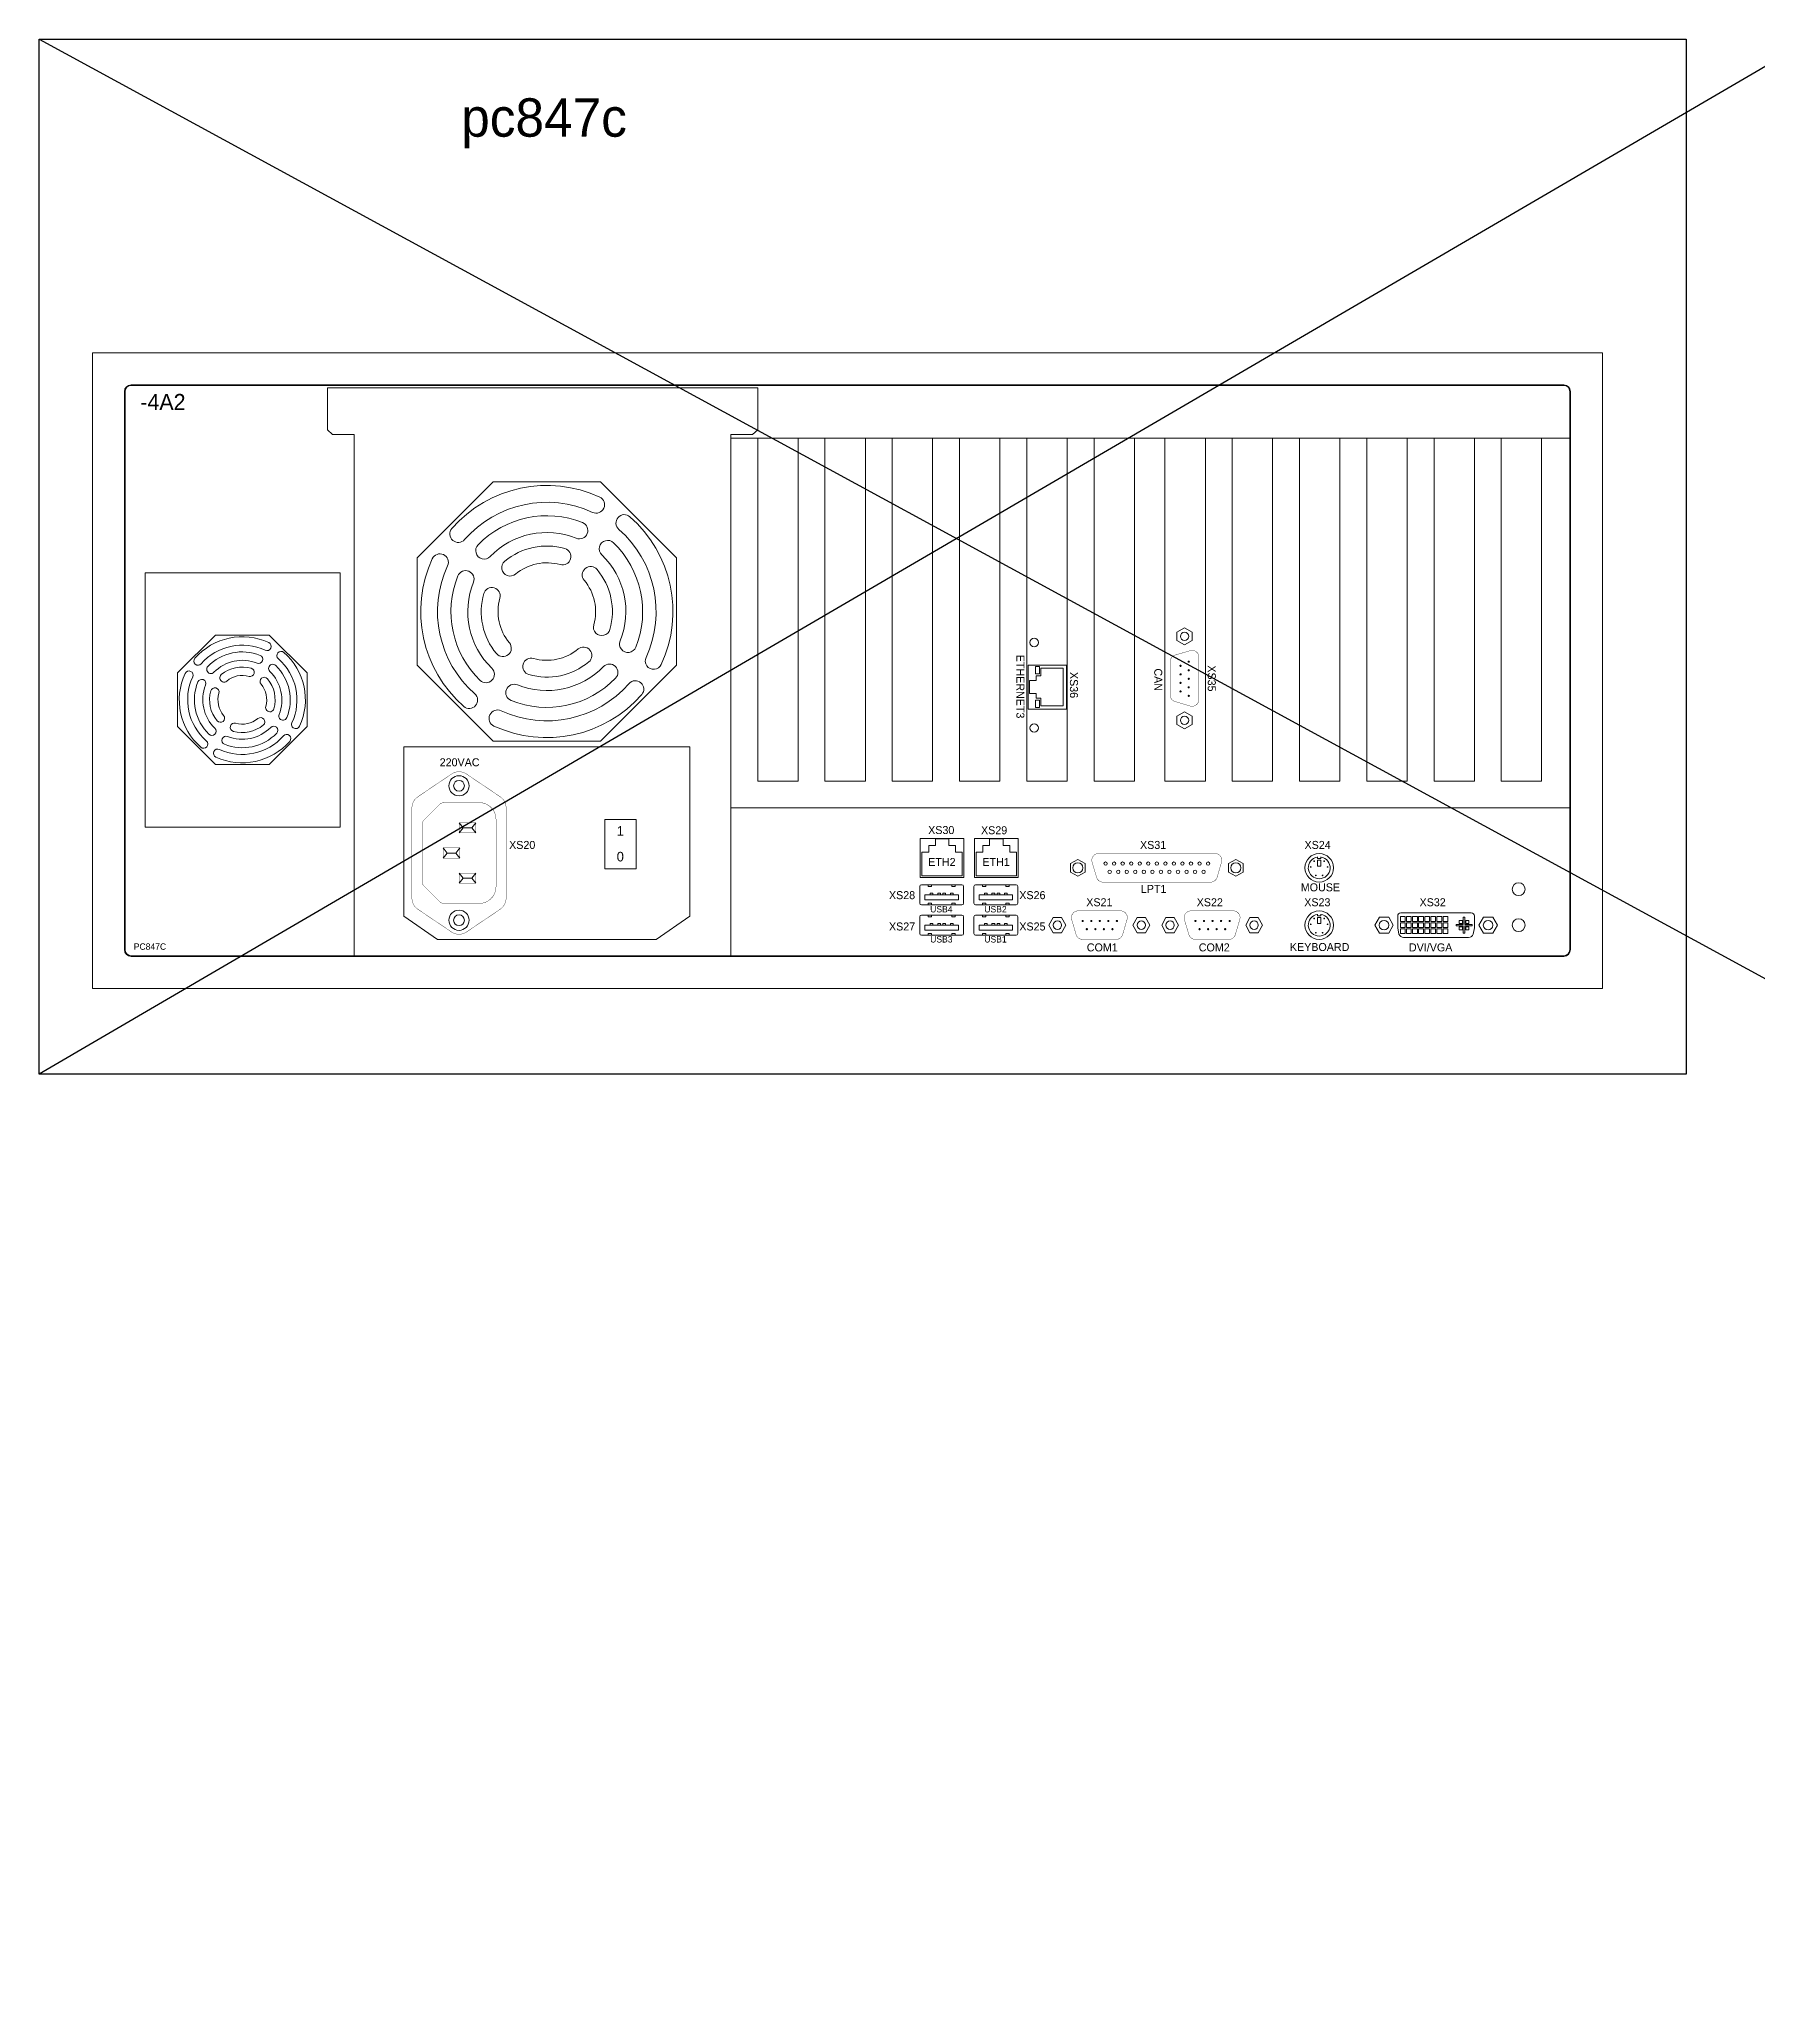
# Model space of a CAD drawing. Extents: x -2364 to 9601, y -871 to 1549.
# Drawn here: x 85 to 622, y 557 to 1168 of the extents above; entities that cross this region are included whole.
import ezdxf

# ---------------------------------------------------------------- set-up
doc = ezdxf.new("R2010")
doc.units = 0
doc.layers.get('0').update_dxf_attribs({"linetype": 'CONTINUOUS'})
doc.layers.add('NRS', color=1, linetype='CONTINUOUS')

msp = doc.modelspace()

# ---------------------------------------------------------------- linework, layer by layer
for p, q in [((85.46796, 1167.56947), (1206.3206, 557.15968)), ((633.49061, 1164.19234), (85.46796, 844.19197))]:
    msp.add_line(p, q)
at = {"color": 7, "lineweight": 13}
for p, q in [((112.10787, 1057.44579), (112.10787, 883.09457)), ((112.10787, 1057.44579), (112.10787, 1056.31919)), ((112.31793, 1057.44579), (112.31793, 883.09457)), ((561.63995, 1059.54641), (114.20849, 1059.54641)), ((561.63995, 1059.33635), (114.20849, 1059.33635)), ((175.51661, 1045.52842), (175.51661, 1058.63227)), ((175.51661, 1058.63227), (309.90512, 1058.63227)), ((309.90512, 1045.52842), (309.90512, 1058.63227)), ((563.5305, 883.09457), (563.5305, 1057.44579)), ((563.74057, 883.09457), (563.74057, 1057.44579)), ((177.09464, 1043.99306), (175.51661, 1045.52842)), ((183.91233, 1043.99306), (177.09464, 1043.99306)), ((183.91233, 1043.99306), (183.91233, 881.20401)), ((301.5094, 1042.90256), (301.5094, 1043.99306)), ((301.5094, 1043.99306), (308.32709, 1043.99306)), ((308.32709, 1043.99306), (309.90512, 1045.52842)), ((301.5094, 1042.90256), (563.5305, 1042.90256)), ((301.5094, 1042.90256), (301.5094, 935.77108)), ((301.5094, 1042.90256), (301.5094, 935.77108)), ((301.5094, 1042.90256), (301.5094, 881.20401)), ((309.91187, 1042.90256), (309.91187, 935.77108)), ((322.51557, 1042.90256), (322.51557, 935.77108)), ((322.51557, 1042.90256), (322.51557, 935.77108)), ((330.91804, 1042.90256), (330.91804, 935.77108)), ((343.52174, 1042.90256), (343.52174, 935.77108)), ((343.52174, 1042.90256), (343.52174, 935.77108)), ((351.92421, 1042.90256), (351.92421, 935.77108)), ((364.52791, 1042.90256), (364.52791, 935.77108)), ((364.52791, 1042.90256), (364.52791, 935.77108)), ((372.93038, 1042.90256), (372.93038, 935.77108)), ((539.48246, 1042.90256), (380.13577, 1042.90256)), ((385.53409, 1042.90256), (385.53409, 935.77108)), ((385.53409, 1042.90256), (385.53409, 935.77108)), ((393.93655, 1042.90256), (393.93655, 935.77108)), ((406.54026, 1042.90256), (406.54026, 935.77108)), ((406.54026, 1042.90256), (406.54026, 935.77108)), ((414.94273, 1042.90256), (414.94273, 935.77108)), ((427.54643, 1042.90256), (427.54643, 935.77108)), ((427.54643, 1042.90256), (427.54643, 935.77108)), ((437.1016, 1042.90256), (437.1016, 935.77108)), ((437.1016, 1042.90256), (437.1016, 935.77108)), ((449.70531, 1042.90256), (449.70531, 935.77108)), ((449.70531, 1042.90256), (449.70531, 935.77108)), ((449.70531, 1042.90256), (449.70531, 935.77108)), ((449.70531, 1042.90256), (449.70531, 935.77108)), ((458.10778, 1042.90256), (458.10778, 935.77108)), ((470.71148, 1042.90256), (470.71148, 935.77108)), ((470.71148, 1042.90256), (470.71148, 935.77108)), ((479.11395, 1042.90256), (479.11395, 935.77108)), ((491.71765, 1042.90256), (491.71765, 935.77108)), ((491.71765, 1042.90256), (491.71765, 935.77108)), ((500.12012, 1042.90256), (500.12012, 935.77108)), ((512.72382, 1042.90256), (512.72382, 935.77108)), ((512.72382, 1042.90256), (512.72382, 935.77108)), ((521.12629, 1042.90256), (521.12629, 935.77108)), ((533.72999, 1042.90256), (533.72999, 935.77108)), ((542.13246, 1042.90256), (542.13246, 935.77108)), ((554.73617, 1042.90256), (554.73617, 935.77108)), ((203.5506, 1005.49066), (227.26767, 1029.20773)), ((227.26767, 1029.20773), (260.80868, 1029.20773)), ((260.80868, 1029.20773), (284.52576, 1005.49066)), ((203.5506, 971.94965), (203.5506, 1005.49066)), ((284.52576, 1005.49066), (284.52576, 971.94965)), ((440.85279, 982.28244), (443.21338, 983.59388)), ((443.21338, 983.59388), (445.57397, 982.28244)), ((128.69913, 969.53243), (140.55767, 981.39097)), ((140.55767, 981.39097), (157.32817, 981.39097)), ((157.32817, 981.39097), (169.18671, 969.53243)), ((440.85279, 979.65956), (440.85279, 982.28244)), ((443.21338, 978.34813), (440.85279, 979.65956)), ((445.57397, 979.65956), (443.21338, 978.34813)), ((445.57397, 982.28244), (445.57397, 979.65956)), ((227.26767, 948.23258), (203.5506, 971.94965)), ((284.52576, 971.94965), (260.80868, 948.23258)), ((394.32967, 972.01772), (394.32967, 958.26772)), ((406.32967, 972.01772), (394.32967, 972.01772)), ((396.62681, 969.26772), (396.62681, 971.51772)), ((396.62681, 971.51772), (397.87681, 971.51772)), ((397.87681, 971.51772), (397.87681, 969.26772)), ((398.32967, 971.01772), (398.32967, 968.64272)), ((405.32967, 971.01772), (398.32967, 971.01772)), ((405.32967, 971.01772), (405.32967, 959.26772)), ((406.32967, 972.01772), (406.32967, 958.26772)), ((128.69913, 952.76193), (128.69913, 969.53243)), ((169.18671, 969.53243), (169.18671, 952.76193)), ((394.82967, 967.14272), (394.82967, 963.14272)), ((394.82967, 967.14272), (396.82967, 967.14272)), ((397.87681, 969.26772), (396.62681, 969.26772)), ((396.82967, 968.64272), (398.32967, 968.64272)), ((396.82967, 968.64272), (396.82967, 967.14272)), ((394.82967, 963.14272), (396.82967, 963.14272)), ((397.87681, 961.01772), (396.62681, 961.01772)), ((396.62681, 961.01772), (396.62681, 958.76772)), ((396.62681, 958.76772), (397.87681, 958.76772)), ((396.82967, 963.14272), (396.82967, 961.64272)), ((396.82967, 961.64272), (398.32967, 961.64272)), ((397.87681, 958.76772), (397.87681, 961.01772)), ((398.32967, 961.64272), (398.32967, 959.26772)), ((405.32967, 959.26772), (398.32967, 959.26772)), ((140.55767, 940.90339), (128.69913, 952.76193)), ((169.18671, 952.76193), (157.32817, 940.90339)), ((406.32967, 958.26772), (394.32967, 958.26772)), ((440.85279, 956.05369), (443.21338, 957.36512)), ((440.85279, 953.43081), (440.85279, 956.05369)), ((443.21338, 952.11937), (440.85279, 953.43081)), ((443.21338, 957.36512), (445.57397, 956.05369)), ((445.57397, 953.43081), (443.21338, 952.11937)), ((445.57397, 956.05369), (445.57397, 953.43081)), ((199.40006, 893.55091), (199.40006, 946.44119)), ((288.67629, 946.44119), (199.40006, 946.44119)), ((260.80868, 948.23258), (227.26767, 948.23258)), ((288.67629, 893.55091), (288.67629, 946.44119)), ((157.32817, 940.90339), (140.55767, 940.90339)), ((322.51557, 935.77108), (309.91187, 935.77108)), ((343.52174, 935.77108), (330.91804, 935.77108)), ((364.52791, 935.77108), (351.92421, 935.77108)), ((385.53409, 935.77108), (372.93038, 935.77108)), ((406.54026, 935.77108), (393.93655, 935.77108)), ((427.54643, 935.77108), (414.94273, 935.77108)), ((449.70531, 935.77108), (437.1016, 935.77108)), ((470.71148, 935.77108), (458.10778, 935.77108)), ((491.71765, 935.77108), (479.11395, 935.77108)), ((512.72382, 935.77108), (500.12012, 935.77108)), ((533.72999, 935.77108), (521.12629, 935.77108)), ((554.73617, 935.77108), (542.13246, 935.77108)), ((216.61968, 922.73667), (217.9164, 921.1612)), ((221.87123, 922.73667), (220.57451, 921.1612)), ((563.5305, 927.36861), (301.5094, 927.36861)), ((217.9164, 921.1612), (216.61968, 919.58574)), ((220.57451, 921.1612), (217.9164, 921.1612)), ((220.57451, 921.1612), (221.87123, 919.58574)), ((360.67493, 917.83478), (360.67493, 905.63902)), ((360.67493, 917.83478), (374.32894, 917.83478)), ((363.3007, 913.51633), (363.3007, 915.61695)), ((363.3007, 915.61695), (365.40132, 915.61695)), ((365.40132, 917.71757), (369.60256, 917.71757)), ((365.40132, 915.61695), (365.40132, 917.71757)), ((369.60256, 917.71757), (369.60256, 915.61695)), ((369.60256, 915.61695), (371.70317, 915.61695)), ((371.70317, 915.61695), (371.70317, 913.51633)), ((374.32894, 905.63902), (374.32894, 917.83478)), ((377.58451, 917.83478), (377.58451, 905.63902)), ((377.58451, 917.83478), (391.23852, 917.83478)), ((380.21028, 915.61695), (382.3109, 915.61695)), ((380.21028, 913.51633), (380.21028, 915.61695)), ((382.3109, 915.61695), (382.3109, 917.71757)), ((382.3109, 917.71757), (386.51214, 917.71757)), ((386.51214, 917.71757), (386.51214, 915.61695)), ((386.51214, 915.61695), (388.61275, 915.61695)), ((388.61275, 915.61695), (388.61275, 913.51633)), ((391.23852, 905.63902), (391.23852, 917.83478)), ((211.63072, 914.85935), (212.92743, 913.28389)), ((212.92743, 913.28389), (211.63072, 911.70843)), ((215.58555, 913.28389), (212.92743, 913.28389)), ((216.88226, 914.85935), (215.58555, 913.28389)), ((215.58555, 913.28389), (216.88226, 911.70843)), ((361.20009, 906.16417), (361.20009, 913.51633)), ((361.20009, 913.51633), (363.3007, 913.51633)), ((371.70317, 913.51633), (373.80379, 913.51633)), ((373.80379, 913.51633), (373.80379, 906.16417)), ((378.10967, 913.51633), (380.21028, 913.51633)), ((378.10967, 906.16417), (378.10967, 913.51633)), ((388.61275, 913.51633), (390.71337, 913.51633)), ((390.71337, 913.51633), (390.71337, 906.16417)), ((407.59832, 909.97033), (409.87231, 911.28322)), ((407.59832, 907.34456), (407.59832, 909.97033)), ((409.87231, 911.28322), (412.14629, 909.97033)), ((412.14629, 909.97033), (412.14629, 907.34456)), ((456.96283, 909.97033), (459.23681, 911.28322)), ((456.96283, 907.34456), (456.96283, 909.97033)), ((459.23681, 911.28322), (461.5108, 909.97033)), ((461.5108, 909.97033), (461.5108, 907.34456)), ((484.74202, 912.06718), (484.74202, 911.54261)), ((484.74202, 911.54261), (485.79117, 911.54261)), ((484.74202, 909.18202), (484.74202, 911.01803)), ((484.74202, 911.01803), (485.79117, 911.01803)), ((485.79117, 911.54261), (485.79117, 912.06718)), ((485.79117, 911.01803), (485.79117, 909.18202)), ((216.61968, 906.98204), (217.9164, 905.40657)), ((217.9164, 905.40657), (216.61968, 903.83111)), ((220.57451, 905.40657), (217.9164, 905.40657)), ((221.87123, 906.98204), (220.57451, 905.40657)), ((220.57451, 905.40657), (221.87123, 903.83111)), ((360.67493, 905.63902), (374.32894, 905.63902)), ((373.80379, 906.16417), (361.20009, 906.16417)), ((377.58451, 905.63902), (391.23852, 905.63902)), ((390.71337, 906.16417), (378.10967, 906.16417)), ((409.87231, 906.03167), (407.59832, 907.34456)), ((412.14629, 907.34456), (409.87231, 906.03167)), ((459.23681, 906.03167), (456.96283, 907.34456)), ((461.5108, 907.34456), (459.23681, 906.03167)), ((485.79117, 909.18202), (484.74202, 909.18202)), ((360.53985, 897.57466), (360.53985, 902.82663)), ((361.06505, 903.35182), (373.66976, 903.35182)), ((372.61937, 900.20064), (362.11544, 900.20064)), ((362.11544, 900.20064), (362.11544, 898.62505)), ((362.11544, 898.62505), (372.61937, 898.62505)), ((363.16583, 902.82663), (363.16583, 903.35182)), ((363.16583, 902.82663), (364.21623, 902.82663)), ((363.16583, 897.04946), (363.16583, 897.57466)), ((364.21623, 897.57466), (363.16583, 897.57466)), ((364.63638, 900.72584), (363.79607, 900.72584)), ((363.79607, 900.72584), (363.79607, 900.20064)), ((364.21623, 902.82663), (364.21623, 903.35182)), ((364.21623, 897.04946), (364.21623, 897.57466)), ((364.63638, 900.72584), (364.63638, 900.20064)), ((366.99977, 900.72584), (366.15945, 900.72584)), ((366.15945, 900.72584), (366.15945, 900.20064)), ((366.99977, 900.72584), (366.99977, 900.20064)), ((367.73504, 900.20064), (367.73504, 900.72584)), ((368.57536, 900.72584), (367.73504, 900.72584)), ((368.57536, 900.20064), (368.57536, 900.72584)), ((370.09843, 900.20064), (370.09843, 900.72584)), ((370.93874, 900.72584), (370.09843, 900.72584)), ((370.51859, 903.35182), (370.51859, 902.82663)), ((370.51859, 902.82663), (371.56898, 902.82663)), ((371.56898, 897.57466), (370.51859, 897.57466)), ((370.51859, 897.57466), (370.51859, 897.04946)), ((370.93874, 900.20064), (370.93874, 900.72584)), ((371.56898, 903.35182), (371.56898, 902.82663)), ((371.56898, 897.57466), (371.56898, 897.04946)), ((372.61937, 898.62505), (372.61937, 900.20064)), ((374.19496, 902.82663), (374.19496, 897.57466)), ((377.44943, 897.57466), (377.44943, 902.82663)), ((377.97463, 903.35182), (390.57934, 903.35182)), ((379.02502, 900.20064), (379.02502, 898.62505)), ((389.52895, 900.20064), (379.02502, 900.20064)), ((379.02502, 898.62505), (389.52895, 898.62505)), ((380.07541, 902.82663), (380.07541, 903.35182)), ((380.07541, 902.82663), (381.12581, 902.82663)), ((380.07541, 897.04946), (380.07541, 897.57466)), ((381.12581, 897.57466), (380.07541, 897.57466)), ((381.54596, 900.72584), (380.70565, 900.72584)), ((380.70565, 900.72584), (380.70565, 900.20064)), ((381.12581, 902.82663), (381.12581, 903.35182)), ((381.12581, 897.04946), (381.12581, 897.57466)), ((381.54596, 900.72584), (381.54596, 900.20064)), ((383.90935, 900.72584), (383.06903, 900.72584)), ((383.06903, 900.72584), (383.06903, 900.20064)), ((383.90935, 900.72584), (383.90935, 900.20064)), ((384.64462, 900.20064), (384.64462, 900.72584)), ((385.48494, 900.72584), (384.64462, 900.72584)), ((385.48494, 900.20064), (385.48494, 900.72584)), ((387.00801, 900.20064), (387.00801, 900.72584)), ((387.84832, 900.72584), (387.00801, 900.72584)), ((387.42817, 903.35182), (387.42817, 902.82663)), ((387.42817, 902.82663), (388.47856, 902.82663)), ((387.42817, 897.57466), (387.42817, 897.04946)), ((388.47856, 897.57466), (387.42817, 897.57466)), ((387.84832, 900.20064), (387.84832, 900.72584)), ((388.47856, 903.35182), (388.47856, 902.82663)), ((388.47856, 897.57466), (388.47856, 897.04946)), ((389.52895, 898.62505), (389.52895, 900.20064)), ((391.10454, 902.82663), (391.10454, 897.57466)), ((199.40006, 893.55091), (209.90315, 886.24549)), ((288.67629, 893.55091), (278.17321, 886.24549)), ((360.53985, 888.12112), (360.53985, 893.37309)), ((373.66976, 897.04946), (361.06505, 897.04946)), ((361.06505, 893.89828), (373.66976, 893.89828)), ((363.16583, 893.37309), (363.16583, 893.89828)), ((363.16583, 893.37309), (364.21623, 893.37309)), ((364.63638, 891.2723), (363.79607, 891.2723)), ((363.79607, 891.2723), (363.79607, 890.7471)), ((364.21623, 893.37309), (364.21623, 893.89828)), ((364.63638, 891.2723), (364.63638, 890.7471)), ((366.99977, 891.2723), (366.15945, 891.2723)), ((366.15945, 891.2723), (366.15945, 890.7471)), ((366.99977, 891.2723), (366.99977, 890.7471)), ((367.73504, 890.7471), (367.73504, 891.2723)), ((368.57536, 891.2723), (367.73504, 891.2723)), ((368.57536, 890.7471), (368.57536, 891.2723)), ((370.09843, 890.7471), (370.09843, 891.2723)), ((370.93874, 891.2723), (370.09843, 891.2723)), ((370.51859, 893.89828), (370.51859, 893.37309)), ((370.51859, 893.37309), (371.56898, 893.37309)), ((370.93874, 890.7471), (370.93874, 891.2723)), ((371.56898, 893.89828), (371.56898, 893.37309)), ((374.19496, 893.37309), (374.19496, 888.12112)), ((377.44943, 888.12112), (377.44943, 893.37309)), ((390.57934, 897.04946), (377.97463, 897.04946)), ((377.97463, 893.89828), (390.57934, 893.89828)), ((380.07541, 893.37309), (380.07541, 893.89828)), ((380.07541, 893.37309), (381.12581, 893.37309)), ((381.54596, 891.2723), (380.70565, 891.2723)), ((380.70565, 891.2723), (380.70565, 890.7471)), ((381.12581, 893.37309), (381.12581, 893.89828)), ((381.54596, 891.2723), (381.54596, 890.7471)), ((383.06903, 891.2723), (383.06903, 890.7471)), ((383.90935, 891.2723), (383.06903, 891.2723)), ((383.90935, 891.2723), (383.90935, 890.7471)), ((384.64462, 890.7471), (384.64462, 891.2723)), ((385.48494, 891.2723), (384.64462, 891.2723)), ((385.48494, 890.7471), (385.48494, 891.2723)), ((387.00801, 890.7471), (387.00801, 891.2723)), ((387.84832, 891.2723), (387.00801, 891.2723)), ((387.42817, 893.89828), (387.42817, 893.37309)), ((387.42817, 893.37309), (388.47856, 893.37309)), ((387.84832, 890.7471), (387.84832, 891.2723)), ((388.47856, 893.89828), (388.47856, 893.37309)), ((391.10454, 893.37309), (391.10454, 888.12112)), ((400.86862, 890.7471), (402.18006, 893.10769)), ((402.18006, 893.10769), (404.80293, 893.10769)), ((404.80293, 893.10769), (406.11437, 890.7471)), ((427.09737, 890.7471), (428.40881, 893.10769)), ((428.40881, 893.10769), (431.03168, 893.10769)), ((431.03168, 893.10769), (432.34312, 890.7471)), ((436.07592, 890.7471), (437.38736, 893.10769)), ((437.38736, 893.10769), (440.01024, 893.10769)), ((440.01024, 893.10769), (441.32167, 890.7471)), ((462.30468, 890.7471), (463.61611, 893.10769)), ((463.61611, 893.10769), (466.23899, 893.10769)), ((466.23899, 893.10769), (467.55043, 890.7471)), ((484.74202, 894.15684), (484.74202, 893.63227)), ((484.74202, 893.63227), (485.79117, 893.63227)), ((484.74202, 893.10769), (485.79117, 893.10769)), ((484.74202, 891.27168), (484.74202, 893.10769)), ((485.79117, 891.27168), (484.74202, 891.27168)), ((485.79117, 893.63227), (485.79117, 894.15684)), ((485.79117, 893.10769), (485.79117, 891.27168)), ((504.07906, 893.2471), (502.63568, 890.7471)), ((506.96581, 893.2471), (504.07906, 893.2471)), ((508.40918, 890.7471), (506.96581, 893.2471)), ((509.77243, 889.8871), (509.77243, 893.6071)), ((510.61243, 891.9021), (510.61243, 893.4021)), ((510.61243, 893.4021), (512.11243, 893.4021)), ((510.61243, 891.9021), (512.11243, 891.9021)), ((510.61243, 889.9971), (510.61243, 891.4971)), ((510.61243, 891.4971), (512.11243, 891.4971)), ((510.77243, 894.6071), (532.77243, 894.6071)), ((512.11243, 891.9021), (512.11243, 893.4021)), ((512.11243, 889.9971), (512.11243, 891.4971)), ((512.51743, 891.9021), (512.51743, 893.4021)), ((512.51743, 893.4021), (514.01743, 893.4021)), ((512.51743, 891.9021), (514.01743, 891.9021)), ((512.51743, 891.4971), (514.01743, 891.4971)), ((512.51743, 889.9971), (512.51743, 891.4971)), ((514.01743, 891.9021), (514.01743, 893.4021)), ((514.01743, 889.9971), (514.01743, 891.4971)), ((514.42243, 891.9021), (514.42243, 893.4021)), ((514.42243, 893.4021), (515.92243, 893.4021)), ((514.42243, 891.9021), (515.92243, 891.9021)), ((514.42243, 891.4971), (515.92243, 891.4971)), ((514.42243, 889.9971), (514.42243, 891.4971)), ((515.92243, 891.9021), (515.92243, 893.4021)), ((515.92243, 889.9971), (515.92243, 891.4971)), ((516.32743, 891.9021), (516.32743, 893.4021)), ((516.32743, 893.4021), (517.82743, 893.4021)), ((516.32743, 891.9021), (517.82743, 891.9021)), ((516.32743, 891.4971), (517.82743, 891.4971)), ((516.32743, 889.9971), (516.32743, 891.4971)), ((517.82743, 891.9021), (517.82743, 893.4021)), ((517.82743, 889.9971), (517.82743, 891.4971)), ((518.23243, 891.9021), (518.23243, 893.4021)), ((518.23243, 893.4021), (519.73243, 893.4021)), ((518.23243, 891.9021), (519.73243, 891.9021)), ((518.23243, 891.4971), (519.73243, 891.4971)), ((518.23243, 889.9971), (518.23243, 891.4971)), ((519.73243, 891.9021), (519.73243, 893.4021)), ((519.73243, 889.9971), (519.73243, 891.4971)), ((520.13743, 891.9021), (520.13743, 893.4021)), ((520.13743, 893.4021), (521.63743, 893.4021)), ((520.13743, 891.9021), (521.63743, 891.9021)), ((520.13743, 891.4971), (521.63743, 891.4971)), ((520.13743, 889.9971), (520.13743, 891.4971)), ((521.63743, 891.9021), (521.63743, 893.4021)), ((521.63743, 889.9971), (521.63743, 891.4971)), ((522.04243, 891.9021), (522.04243, 893.4021)), ((522.04243, 893.4021), (523.54243, 893.4021)), ((522.04243, 891.9021), (523.54243, 891.9021)), ((522.04243, 891.4971), (523.54243, 891.4971)), ((522.04243, 889.9971), (522.04243, 891.4971)), ((523.54243, 891.9021), (523.54243, 893.4021)), ((523.54243, 889.9971), (523.54243, 891.4971)), ((523.94743, 891.9021), (523.94743, 893.4021)), ((523.94743, 893.4021), (525.44743, 893.4021)), ((523.94743, 891.9021), (525.44743, 891.9021)), ((523.94743, 891.4971), (525.44743, 891.4971)), ((523.94743, 889.9971), (523.94743, 891.4971)), ((525.44743, 891.9021), (525.44743, 893.4021)), ((525.44743, 889.9971), (525.44743, 891.4971)), ((529.02243, 891.2471), (529.02243, 892.2471)), ((529.02243, 892.2471), (530.02243, 892.2471)), ((529.02243, 891.2471), (530.02243, 891.2471)), ((530.02243, 891.2471), (530.02243, 892.2471)), ((530.27243, 890.9971), (530.27243, 893.2471)), ((530.27243, 893.2471), (530.77243, 893.2471)), ((530.77243, 890.9971), (530.77243, 893.2471)), ((531.02243, 891.2471), (531.02243, 892.2471)), ((531.02243, 892.2471), (532.02243, 892.2471)), ((531.02243, 891.2471), (532.02243, 891.2471)), ((532.02243, 891.2471), (532.02243, 892.2471)), ((533.77243, 889.8871), (533.77243, 893.6071)), ((535.13568, 890.7471), (536.57906, 893.2471)), ((536.57906, 893.2471), (539.46581, 893.2471)), ((539.46581, 893.2471), (540.90918, 890.7471)), ((209.90315, 886.24549), (278.17321, 886.24549)), ((373.66976, 887.59593), (361.06505, 887.59593)), ((372.61937, 890.7471), (362.11544, 890.7471)), ((362.11544, 890.7471), (362.11544, 889.17152)), ((362.11544, 889.17152), (372.61937, 889.17152)), ((363.16583, 887.59593), (363.16583, 888.12112)), ((364.21623, 888.12112), (363.16583, 888.12112)), ((364.21623, 887.59593), (364.21623, 888.12112)), ((371.56898, 888.12112), (370.51859, 888.12112)), ((370.51859, 888.12112), (370.51859, 887.59593)), ((371.56898, 888.12112), (371.56898, 887.59593)), ((372.61937, 889.17152), (372.61937, 890.7471)), ((390.57934, 887.59593), (377.97463, 887.59593)), ((389.52895, 890.7471), (379.02502, 890.7471)), ((379.02502, 890.7471), (379.02502, 889.17152)), ((379.02502, 889.17152), (389.52895, 889.17152)), ((380.07541, 887.59593), (380.07541, 888.12112)), ((381.12581, 888.12112), (380.07541, 888.12112)), ((381.12581, 887.59593), (381.12581, 888.12112)), ((388.47856, 888.12112), (387.42817, 888.12112)), ((387.42817, 888.12112), (387.42817, 887.59593)), ((388.47856, 888.12112), (388.47856, 887.59593)), ((389.52895, 889.17152), (389.52895, 890.7471)), ((402.18006, 888.38652), (400.86862, 890.7471)), ((404.80293, 888.38652), (402.18006, 888.38652)), ((406.11437, 890.7471), (404.80293, 888.38652)), ((428.40881, 888.38652), (427.09737, 890.7471)), ((431.03168, 888.38652), (428.40881, 888.38652)), ((432.34312, 890.7471), (431.03168, 888.38652)), ((437.38736, 888.38652), (436.07592, 890.7471)), ((440.01024, 888.38652), (437.38736, 888.38652)), ((441.32167, 890.7471), (440.01024, 888.38652)), ((463.61611, 888.38652), (462.30468, 890.7471)), ((466.23899, 888.38652), (463.61611, 888.38652)), ((467.55043, 890.7471), (466.23899, 888.38652)), ((502.63568, 890.7471), (504.07906, 888.2471)), ((504.07906, 888.2471), (506.96581, 888.2471)), ((506.96581, 888.2471), (508.40918, 890.7471)), ((509.77243, 889.8871), (510.18055, 887.91276)), ((510.61243, 889.9971), (512.11243, 889.9971)), ((510.61243, 889.5921), (510.61243, 888.0921)), ((510.61243, 889.5921), (512.11243, 889.5921)), ((510.61243, 888.0921), (512.11243, 888.0921)), ((511.60357, 886.8871), (531.94129, 886.8871)), ((512.11243, 889.5921), (512.11243, 888.0921)), ((512.51743, 889.9971), (514.01743, 889.9971)), ((512.51743, 889.5921), (514.01743, 889.5921)), ((512.51743, 889.5921), (512.51743, 888.0921)), ((512.51743, 888.0921), (514.01743, 888.0921)), ((514.01743, 889.5921), (514.01743, 888.0921)), ((514.42243, 889.9971), (515.92243, 889.9971)), ((514.42243, 889.5921), (515.92243, 889.5921)), ((514.42243, 889.5921), (514.42243, 888.0921)), ((514.42243, 888.0921), (515.92243, 888.0921)), ((515.92243, 889.5921), (515.92243, 888.0921)), ((516.32743, 889.9971), (517.82743, 889.9971)), ((516.32743, 889.5921), (517.82743, 889.5921)), ((516.32743, 889.5921), (516.32743, 888.0921)), ((516.32743, 888.0921), (517.82743, 888.0921)), ((517.82743, 889.5921), (517.82743, 888.0921)), ((518.23243, 889.9971), (519.73243, 889.9971)), ((518.23243, 889.5921), (519.73243, 889.5921)), ((518.23243, 889.5921), (518.23243, 888.0921)), ((518.23243, 888.0921), (519.73243, 888.0921)), ((519.73243, 889.5921), (519.73243, 888.0921)), ((520.13743, 889.9971), (521.63743, 889.9971)), ((520.13743, 889.5921), (521.63743, 889.5921)), ((520.13743, 889.5921), (520.13743, 888.0921)), ((520.13743, 888.0921), (521.63743, 888.0921)), ((521.63743, 889.5921), (521.63743, 888.0921)), ((522.04243, 889.9971), (523.54243, 889.9971)), ((522.04243, 889.5921), (523.54243, 889.5921)), ((522.04243, 889.5921), (522.04243, 888.0921)), ((522.04243, 888.0921), (523.54243, 888.0921)), ((523.54243, 889.5921), (523.54243, 888.0921)), ((523.94743, 889.9971), (525.44743, 889.9971)), ((523.94743, 889.5921), (525.44743, 889.5921)), ((523.94743, 889.5921), (523.94743, 888.0921)), ((523.94743, 888.0921), (525.44743, 888.0921)), ((525.44743, 889.5921), (525.44743, 888.0921)), ((528.02243, 890.9971), (530.27243, 890.9971)), ((528.02243, 890.4971), (528.02243, 890.9971)), ((528.02243, 890.4971), (530.27243, 890.4971)), ((529.02243, 890.2471), (530.02243, 890.2471)), ((529.02243, 890.2471), (529.02243, 889.2471)), ((529.02243, 889.2471), (530.02243, 889.2471)), ((530.02243, 890.2471), (530.02243, 889.2471)), ((530.27243, 888.2471), (530.27243, 890.4971)), ((530.27243, 888.2471), (530.77243, 888.2471)), ((530.77243, 890.9971), (533.02243, 890.9971)), ((530.77243, 890.4971), (533.02243, 890.4971)), ((530.77243, 888.2471), (530.77243, 890.4971)), ((531.02243, 890.2471), (531.02243, 889.2471)), ((531.02243, 890.2471), (532.02243, 890.2471)), ((531.02243, 889.2471), (532.02243, 889.2471)), ((532.02243, 890.2471), (532.02243, 889.2471)), ((533.02243, 890.4971), (533.02243, 890.9971)), ((533.77243, 889.8871), (533.36432, 887.91276)), ((536.57906, 888.2471), (535.13568, 890.7471)), ((539.46581, 888.2471), (536.57906, 888.2471)), ((540.90918, 890.7471), (539.46581, 888.2471)), ((114.20849, 881.20401), (561.63995, 881.20401)), ((114.20849, 880.99395), (561.63995, 880.99395))]:
    msp.add_line(p, q, dxfattribs=at)
msp.add_lwpolyline([(85.46796, 1167.56947), (599.905, 1167.56947), (599.905, 844.19197), (85.46796, 844.19197)], close=True)
for points in [[(102.10787, 1069.54641), (573.74057, 1069.54641), (573.74057, 870.99395), (102.10787, 870.99395)], [(118.55712, 1000.78629), (179.54399, 1000.78629), (179.54399, 921.31049), (118.55712, 921.31049)], [(262.17466, 923.74832), (271.89829, 923.74832), (271.89829, 908.33405), (262.17466, 908.33405)]]:
    msp.add_lwpolyline(points, close=True, dxfattribs=at)
for points, const_width in [([(447.67227, 974.49465), (447.67227, 961.21859, -0.500705616), (444.9819, 959.20556), (440.26072, 960.59414, -0.332706414), (438.75449, 962.60718), (438.75449, 973.10607, -0.332706414), (440.26072, 975.11911), (444.9819, 976.50769, -0.500705616)], 0.10492), ([(441.78869, 971.77039, 1), (442.13106, 971.77039, 1)], 0.34237), ([(444.35247, 973.04855, 1), (444.69484, 973.04855, 1)], 0.34237), ([(444.35247, 970.38077, 1), (444.69484, 970.38077, 1)], 0.34237), ([(441.78869, 969.10261, 1), (442.13106, 969.10261, 1)], 0.34237), ([(441.78869, 966.43482, 1), (442.13106, 966.43482, 1)], 0.34237), ([(444.35247, 967.71298, 1), (444.69484, 967.71298, 1)], 0.34237), ([(444.35247, 965.0452, 1), (444.69484, 965.0452, 1)], 0.34237), ([(441.78869, 963.76704, 1), (442.13106, 963.76704, 1)], 0.34237), ([(444.35247, 962.37742, 1), (444.69484, 962.37742, 1)], 0.34237), ([(231.324, 927.36804), (231.324, 899.19974, -0.248970266), (229.47676, 895.71993), (218.97368, 888.6149, -0.306467457), (214.26569, 888.6149), (203.76261, 895.71993, -0.248970266), (201.91536, 899.19974), (201.91536, 927.36804, -0.248970266), (203.76261, 930.84785), (214.26569, 937.95288, -0.306467457), (218.97368, 937.95288), (229.47676, 930.84785, -0.248970266)], 0.10503), ([(228.17308, 923.78697), (228.17308, 902.7808, -0.414213562), (222.92154, 897.52926), (211.9834, 897.52926, -0.198912367), (210.49804, 898.14452), (205.68155, 902.96101, -0.198912367), (205.06629, 904.44637), (205.06629, 922.12141, -0.198912367), (205.68155, 923.60677), (210.49804, 928.42326, -0.198912367), (211.9834, 929.03852), (222.92154, 929.03852, -0.414213562)], 0.10503), ([(416.35581, 913.12126), (452.75331, 913.12126, -0.500705616), (454.76857, 910.42791), (453.37846, 905.70153, -0.332706414), (451.3632, 904.19363), (417.74592, 904.19363, -0.332706414), (415.73066, 905.70153), (414.34055, 910.42791, -0.500705616)], 0.10503), ([(483.56173, 910.75574, 1), (483.82401, 910.75574, 1)], 0.26229), ([(486.70918, 910.75574, 1), (486.97146, 910.75574, 1)], 0.26229), ([(482.51258, 908.91973, 1), (482.77486, 908.91973, 1)], 0.26229), ([(484.0863, 906.29686, 1), (484.34859, 906.29686, 1)], 0.26229), ([(486.1846, 906.29686, 1), (486.44689, 906.29686, 1)], 0.26229), ([(487.75833, 908.91973, 1), (488.02061, 908.91973, 1)], 0.26229), ([(409.96784, 895.20599), (423.2439, 895.20599, -0.500705616), (425.25694, 892.51562), (423.86835, 887.79445, -0.332706414), (421.85532, 886.28822), (411.35642, 886.28822, -0.332706414), (409.34339, 887.79445), (407.9548, 892.51562, -0.500705616)], 0.10492), ([(411.41394, 891.8862, 1), (411.41394, 892.22857, 1)], 0.34237), ([(414.08173, 891.8862, 1), (414.08173, 892.22857, 1)], 0.34237), ([(416.74951, 891.8862, 1), (416.74951, 892.22857, 1)], 0.34237), ([(419.4173, 891.8862, 1), (419.4173, 892.22857, 1)], 0.34237), ([(422.08508, 891.8862, 1), (422.08508, 892.22857, 1)], 0.34237), ([(445.17515, 895.20599), (458.4512, 895.20599, -0.500705616), (460.46424, 892.51562), (459.07566, 887.79445, -0.332706414), (457.06262, 886.28822), (446.56373, 886.28822, -0.332706414), (444.55069, 887.79445), (443.16211, 892.51562, -0.500705616)], 0.10492), ([(446.62125, 891.8862, 1), (446.62125, 892.22857, 1)], 0.34237), ([(449.28903, 891.8862, 1), (449.28903, 892.22857, 1)], 0.34237), ([(451.95682, 891.8862, 1), (451.95682, 892.22857, 1)], 0.34237), ([(454.6246, 891.8862, 1), (454.6246, 892.22857, 1)], 0.34237), ([(457.29238, 891.8862, 1), (457.29238, 892.22857, 1)], 0.34237), ([(482.51258, 891.00939, 1), (482.77486, 891.00939, 1)], 0.26229), ([(483.56173, 892.8454, 1), (483.82401, 892.8454, 1)], 0.26229), ([(486.70918, 892.8454, 1), (486.97146, 892.8454, 1)], 0.26229), ([(487.75833, 891.00939, 1), (488.02061, 891.00939, 1)], 0.26229), ([(412.6921, 889.32242, 1), (412.6921, 889.66479, 1)], 0.34237), ([(415.35989, 889.32242, 1), (415.35989, 889.66479, 1)], 0.34237), ([(418.02767, 889.32242, 1), (418.02767, 889.66479, 1)], 0.34237), ([(420.69545, 889.32242, 1), (420.69545, 889.66479, 1)], 0.34237), ([(447.89941, 889.32242, 1), (447.89941, 889.66479, 1)], 0.34237), ([(450.56719, 889.32242, 1), (450.56719, 889.66479, 1)], 0.34237), ([(453.23497, 889.32242, 1), (453.23497, 889.66479, 1)], 0.34237), ([(455.90276, 889.32242, 1), (455.90276, 889.66479, 1)], 0.34237), ([(484.0863, 888.38652, 1), (484.34859, 888.38652, 1)], 0.26229), ([(486.1846, 888.38652, 1), (486.44689, 888.38652, 1)], 0.26229)]:
    msp.add_lwpolyline(points, format="xyb", close=True, dxfattribs=dict(at, const_width=const_width))
at = {"color": 7, "lineweight": 13, "const_width": 0.10503}
for points in [[(221.87123, 922.73667), (221.87123, 919.58574), (216.61968, 919.58574), (216.61968, 922.73667)], [(216.88226, 914.85935), (216.88226, 911.70843), (211.63072, 911.70843), (211.63072, 914.85935)], [(221.87123, 906.98204), (221.87123, 903.83111), (216.61968, 903.83111), (216.61968, 906.98204)]]:
    msp.add_lwpolyline(points, close=True, dxfattribs=at)
at = {"color": 7, "lineweight": 13, "const_width": 0.1}
msp.add_lwpolyline([(510.77243, 894.6071), (532.77243, 894.6071, -0.414213562), (533.77243, 893.6071), (533.77243, 889.8871), (533.36432, 887.91276, -0.389264752), (531.94129, 886.8871), (511.60357, 886.8871, -0.322822806), (510.18055, 887.91276), (509.77243, 889.8871), (509.77243, 893.6071, -0.414213562), (510.77243, 894.6071, -1)], format="xyb", dxfattribs=at)
at = {"color": 7, "lineweight": 13}
for centre, radius in [((396.24623, 979.05137), 1.31144), ((443.21338, 980.971), 1.31144), ((396.24623, 952.34961), 1.31144), ((443.21338, 954.74225), 1.31144), ((216.61968, 934.29006), 3.15093), ((216.61968, 934.29006), 1.68001), ((409.87231, 908.65744), 1.57546), ((418.54786, 909.97033), 0.52515), ((421.21564, 909.97033), 0.52515), ((423.88342, 909.97033), 0.52515), ((426.55121, 909.97033), 0.52515), ((429.21899, 909.97033), 0.52515), ((431.88678, 909.97033), 0.52515), ((434.55456, 909.97033), 0.52515), ((437.22234, 909.97033), 0.52515), ((437.22234, 909.97033), 0.52515), ((439.89013, 909.97033), 0.52515), ((439.89013, 909.97033), 0.52515), ((442.55791, 909.97033), 0.52515), ((442.55791, 909.97033), 0.52515), ((445.22569, 909.97033), 0.52515), ((445.22569, 909.97033), 0.52515), ((447.89348, 909.97033), 0.52515), ((447.89348, 909.97033), 0.52515), ((450.56126, 909.97033), 0.52515), ((450.56126, 909.97033), 0.52515), ((459.23681, 908.65744), 1.57546), ((485.2666, 908.65744), 4.45889), ((419.82601, 907.40655), 0.52515), ((422.4938, 907.40655), 0.52515), ((425.16158, 907.40655), 0.52515), ((427.82937, 907.40655), 0.52515), ((430.49715, 907.40655), 0.52515), ((433.16493, 907.40655), 0.52515), ((435.83272, 907.40655), 0.52515), ((438.5005, 907.40655), 0.52515), ((441.16829, 907.40655), 0.52515), ((443.83607, 907.40655), 0.52515), ((446.50385, 907.40655), 0.52515), ((449.17164, 907.40655), 0.52515), ((547.54894, 901.98634), 2), ((216.61968, 892.27772), 3.15093), ((216.61968, 892.27772), 1.68049), ((403.49149, 890.7471), 1.31144), ((429.72025, 890.7471), 1.31144), ((438.6988, 890.7471), 1.31144), ((464.92755, 890.7471), 1.31144), ((485.2666, 890.7471), 4.45889), ((505.52243, 890.7471), 1.5), ((538.02243, 890.7471), 1.5), ((547.54894, 890.7471), 2)]:
    msp.add_circle(centre, radius, dxfattribs=at)
for centre, radius, start, end in [((114.20849, 1057.44579), 2.10062, 90, 180), ((114.20849, 1057.44579), 1.89056, 90, 180), ((561.63995, 1057.44579), 2.10062, 0, 90), ((561.63995, 1057.44579), 1.89056, 0, 90), ((244.03818, 988.72015), 39.38657, 65.2176612, 138.78034137), ((244.03818, 988.72015), 34.13503, 65.2176612, 138.78034137), ((259.44728, 1022.09553), 2.62577, 245.2176612, 65.2176612), ((216.38711, 1012.9436), 2.62577, 138.78034137, 318.78034137), ((244.03818, 988.72015), 29.93379, 68.10738498, 135.82625459), ((244.03818, 988.72015), 24.68225, 68.10738498, 135.82625459), ((254.22047, 1014.05884), 2.62577, 248.10738498, 68.10738498), ((268.25964, 1016.37295), 2.62577, 48.78444074, 228.78444074), ((244.03818, 988.72015), 34.13503, 335.22176057, 48.78444074), ((244.03818, 988.72015), 39.38657, 335.22176057, 48.78444074), ((224.45204, 1007.74938), 2.62577, 135.82625459, 315.82625459), ((244.03818, 988.72015), 20.48102, 74.11658668, 129.84375719), ((248.92481, 1005.8937), 2.62577, 254.11658668, 74.11658668), ((263.04399, 1008.32901), 2.62577, 45.89471696, 225.89471696), ((244.03818, 988.72015), 29.93379, 338.17584735, 45.89471696), ((244.03818, 988.72015), 39.38657, 155.22176057, 228.78444074), ((210.6617, 1004.12687), 2.62577, 335.22176057, 155.22176057), ((244.03818, 988.72015), 34.13503, 155.22176057, 228.78444074), ((218.68734, 998.87216), 2.62577, 338.17584735, 158.17584735), ((232.59839, 1002.42931), 2.62577, 129.84375719, 309.84375719), ((244.03818, 988.72015), 15.22947, 74.11658668, 129.84375719), ((257.73899, 1000.16993), 2.62577, 39.88551526, 219.88551526), ((244.03818, 988.72015), 20.48102, 344.15834475, 39.88551526), ((244.03818, 988.72015), 24.68225, 338.17584735, 45.89471696), ((244.03818, 988.72015), 29.93379, 158.17584735, 225.89471696), ((244.03818, 988.72015), 24.68225, 158.17584735, 225.89471696), ((226.86108, 993.59427), 2.62577, 344.15834475, 164.15834475), ((244.03818, 988.72015), 15.22947, 344.15834475, 39.88551526), ((244.03818, 988.72015), 20.48102, 164.15834475, 219.88551526), ((244.03818, 988.72015), 15.22947, 164.15834475, 219.88551526), ((261.21528, 983.84603), 2.62577, 164.15834475, 344.15834475), ((148.94292, 961.14718), 19.69329, 65.2176612, 138.78034137), ((148.94292, 961.14718), 17.06751, 65.2176612, 138.78034137), ((156.64747, 977.83487), 1.31289, 245.2176612, 65.2176612), ((230.33736, 977.27038), 2.62577, 219.88551526, 39.88551526), ((244.03818, 988.72015), 15.22947, 254.11658668, 309.84375719), ((255.47797, 975.011), 2.62577, 309.84375719, 129.84375719), ((269.38901, 978.56815), 2.62577, 158.17584735, 338.17584735), ((135.11739, 973.2589), 1.31289, 138.78034137, 318.78034137), ((139.14985, 970.66179), 1.31289, 135.82625459, 315.82625459), ((148.94292, 961.14718), 14.9669, 68.10738498, 135.82625459), ((148.94292, 961.14718), 12.34113, 68.10738498, 135.82625459), ((148.94292, 961.14718), 10.24051, 74.11658668, 129.84375719), ((151.38624, 969.73395), 1.31289, 254.11658668, 74.11658668), ((154.03407, 973.81652), 1.31289, 248.10738498, 68.10738498), ((158.44582, 970.95161), 1.31289, 45.89471696, 225.89471696), ((148.94292, 961.14718), 14.9669, 338.17584735, 45.89471696), ((161.05365, 974.97358), 1.31289, 48.78444074, 228.78444074), ((148.94292, 961.14718), 17.06751, 335.22176057, 48.78444074), ((148.94292, 961.14718), 19.69329, 335.22176057, 48.78444074), ((225.03237, 969.1113), 2.62577, 225.89471696, 45.89471696), ((244.03818, 988.72015), 24.68225, 248.10738498, 315.82625459), ((239.15154, 971.54661), 2.62577, 74.11658668, 254.11658668), ((244.03818, 988.72015), 20.48102, 254.11658668, 309.84375719), ((263.62431, 969.69093), 2.62577, 315.82625459, 135.82625459), ((277.41466, 973.31344), 2.62577, 155.22176057, 335.22176057), ((148.94292, 961.14718), 19.69329, 155.22176057, 228.78444074), ((132.25468, 968.85054), 1.31289, 335.22176057, 155.22176057), ((148.94292, 961.14718), 17.06751, 155.22176057, 228.78444074), ((148.94292, 961.14718), 14.9669, 158.17584735, 225.89471696), ((136.2675, 966.22318), 1.31289, 338.17584735, 158.17584735), ((148.94292, 961.14718), 12.34113, 158.17584735, 225.89471696), ((140.35437, 963.58424), 1.31289, 344.15834475, 164.15834475), ((143.22302, 968.00176), 1.31289, 129.84375719, 309.84375719), ((148.94292, 961.14718), 7.61474, 74.11658668, 129.84375719), ((155.79333, 966.87207), 1.31289, 39.88551526, 219.88551526), ((148.94292, 961.14718), 7.61474, 344.15834475, 39.88551526), ((148.94292, 961.14718), 10.24051, 344.15834475, 39.88551526), ((148.94292, 961.14718), 12.34113, 338.17584735, 45.89471696), ((244.03818, 988.72015), 34.13503, 245.2176612, 318.78034137), ((233.85588, 963.38147), 2.62577, 68.10738498, 248.10738498), ((244.03818, 988.72015), 29.93379, 248.10738498, 315.82625459), ((271.68924, 964.49671), 2.62577, 318.78034137, 138.78034137), ((148.94292, 961.14718), 10.24051, 164.15834475, 219.88551526), ((148.94292, 961.14718), 7.61474, 164.15834475, 219.88551526), ((157.53147, 958.71012), 1.31289, 164.15834475, 344.15834475), ((219.81671, 961.06736), 2.62577, 228.78444074, 48.78444074), ((244.03818, 988.72015), 39.38657, 245.2176612, 318.78034137), ((139.44001, 951.34275), 1.31289, 225.89471696, 45.89471696), ((142.09251, 955.42229), 1.31289, 219.88551526, 39.88551526), ((148.94292, 961.14718), 12.34113, 248.10738498, 315.82625459), ((146.4996, 952.56041), 1.31289, 74.11658668, 254.11658668), ((148.94292, 961.14718), 10.24051, 254.11658668, 309.84375719), ((148.94292, 961.14718), 7.61474, 254.11658668, 309.84375719), ((154.66281, 954.2926), 1.31289, 309.84375719, 129.84375719), ((158.73599, 951.63256), 1.31289, 315.82625459, 135.82625459), ((161.61834, 956.07117), 1.31289, 158.17584735, 338.17584735), ((165.63116, 953.44382), 1.31289, 155.22176057, 335.22176057), ((228.62907, 955.34478), 2.62577, 65.2176612, 245.2176612), ((136.83219, 947.32078), 1.31289, 228.78444074, 48.78444074), ((148.94292, 961.14718), 19.69329, 245.2176612, 318.78034137), ((148.94292, 961.14718), 17.06751, 245.2176612, 318.78034137), ((143.85177, 948.47783), 1.31289, 68.10738498, 248.10738498), ((148.94292, 961.14718), 14.9669, 248.10738498, 315.82625459), ((162.76845, 949.03546), 1.31289, 318.78034137, 138.78034137), ((141.23837, 944.45949), 1.31289, 65.2176612, 245.2176612), ((485.2666, 908.65744), 3.40974, 98.74616226, 81.25383774), ((361.06505, 902.82663), 0.5252, 90, 180), ((361.06505, 897.57466), 0.5252, 180, 270), ((373.66976, 902.82663), 0.5252, 0, 90), ((373.66976, 897.57466), 0.5252, 270, 0), ((377.97463, 902.82663), 0.5252, 90, 180), ((377.97463, 897.57466), 0.5252, 180, 270), ((390.57934, 902.82663), 0.5252, 0, 90), ((390.57934, 897.57466), 0.5252, 270, 0), ((361.06505, 893.37309), 0.5252, 90, 180), ((373.66976, 893.37309), 0.5252, 0, 90), ((377.97463, 893.37309), 0.5252, 90, 180), ((390.57934, 893.37309), 0.5252, 0, 90), ((485.2666, 890.7471), 3.40974, 98.74616226, 81.25383774), ((510.77243, 893.6071), 1, 90, 180), ((532.77243, 893.6071), 1, 0, 90), ((361.06505, 888.12112), 0.5252, 180, 270), ((373.66976, 888.12112), 0.5252, 270, 0), ((377.97463, 888.12112), 0.5252, 180, 270), ((390.57934, 888.12112), 0.5252, 270, 0), ((511.60357, 888.3871), 1.5, 198.43494882, 270), ((531.94129, 888.3871), 1.5, 270, 341.56505118), ((114.20849, 883.09457), 2.10062, 180, 270), ((114.20849, 883.09457), 1.89056, 180, 270), ((561.63995, 883.09457), 2.10062, 270, 0), ((561.63995, 883.09457), 1.89056, 270, 0)]:
    msp.add_arc(centre, radius, start, end, dxfattribs=at)

# ---------------------------------------------------------------- texts
for s, height, p in [('-4A2', 5, (117.08194, 1051.70021)), ('1', 3, (265.87387, 918.68061)), ('0', 3, (265.87387, 910.65675)), ('PC847C', 2, (115.04022, 883.0499))]:
    msp.add_text(s, height=height, dxfattribs=at).set_placement(p)
at = {"insert": (217.29684, 1149.06531), "char_height": 12, "attachment_point": 1}
msp.add_mtext_dynamic_manual_height_columns('pc847c', width=316.0494085, gutter_width=25, heights=[0], dxfattribs=at)
at = {"layer": 'NRS', "color": 7, "lineweight": 13}
for s, p in [('ETHERNET3', (390.69443, 975.21907)), ('CAN', (433.74535, 970.95019)), ('XS35', (450.46624, 971.9111)), ('XS36', (407.41531, 969.84996))]:
    msp.add_text(s, height=2.5, rotation=270, dxfattribs=at).set_placement(p)
for s, height, p in [('220VAC', 2.5, (210.58198, 940.37478)), ('XS30', 2.5, (363.13284, 919.20918)), ('XS20', 2.5, (232.26533, 914.55887)), ('XS29', 2.5, (379.64767, 919.14344)), ('XS31', 2.5, (429.30459, 914.55887)), ('XS24', 2.5, (480.68543, 914.55887)), ('ETH2', 2.5, (363.15637, 909.22079)), ('ETH1', 2.5, (380.06595, 909.22079)), ('MOUSE', 2.5, (479.51741, 901.31996)), ('XS28', 2.5, (350.89373, 898.86593)), ('XS26', 2.5, (391.60373, 898.86593)), ('XS21', 2.5, (412.51823, 896.64853)), ('LPT1', 2.5, (429.56067, 900.81501)), ('XS22', 2.5, (447.00561, 896.64853)), ('XS23', 2.5, (480.59444, 896.64853)), ('XS32', 2.5, (516.6079, 896.64853)), ('XS27', 2.5, (350.90339, 889.08588)), ('USB4', 2, (363.76648, 894.72163)), ('USB2', 2, (380.67606, 894.72163)), ('XS25', 2.5, (391.61339, 889.08588)), ('USB3', 2, (363.77035, 885.32661)), ('USB1', 2, (380.67993, 885.32661)), ('KEYBOARD', 2.5, (476.11206, 882.66785)), ('DVI/VGA', 2.5, (513.2949, 882.54423)), ('COM1', 2.5, (412.69137, 882.54423)), ('COM2', 2.5, (447.65741, 882.54423))]:
    msp.add_text(s, height=height, dxfattribs=at).set_placement(p)

doc.saveas('drawing.dxf')
